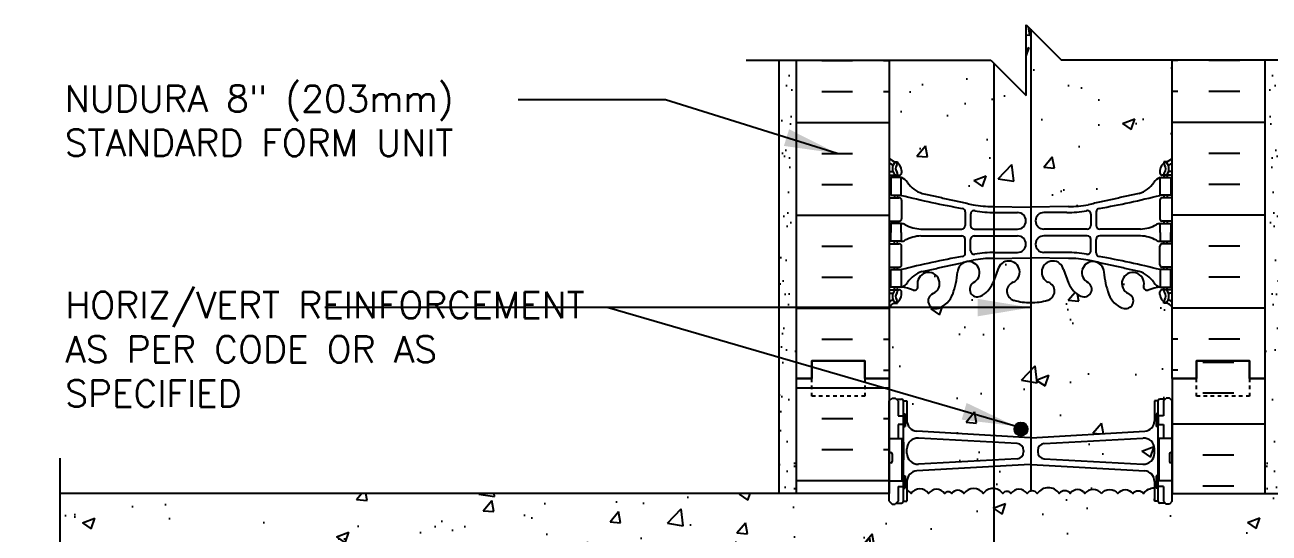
# Model space of a CAD drawing. Header units: inches. Extents: x 228.7 to 285.6, y 34.3 to 99.9.
# Drawn here: x 228.72 to 263.91, y 85.53 to 99.9 of the extents above; entities that cross this region are included whole.
import ezdxf

# ---------------------------------------------------------------- set-up
doc = ezdxf.new("R2010")
doc.units = ezdxf.units.IN
doc.header["$MEASUREMENT"] = 0
doc.linetypes.add('DASHED2', pattern=[0.375, 0.25, -0.125])
for name, color, linetype in [('HATCH', 12, 'Continuous'), ('line25', 2, 'Continuous'), ('LINE3', 3, 'Continuous'), ('LINE50', 5, 'Continuous'), ('LINE9', 9, 'Continuous'), ('TEXT', 4, 'Continuous'), ('Web_Edge', 9, 'Continuous')]:
    doc.layers.add(name, color=color, linetype=linetype)
doc.styles.add('DIM', font='romans.shx', dxfattribs={"width": 0.7})
doc.styles.add('ROMANS', font='romans.shx', dxfattribs={"height": 0.75})
doc.dimstyles.new('ext_8', dxfattribs={"dimscale": 8, "dimtxt": 0.09375, "dimasz": 0.09375, "dimexe": 0.09375, "dimexo": 0.0625, "dimgap": 0.0625, "dimtad": 1, "dimdec": 1, "dimzin": 3, "dimdsep": 46, "dimlunit": 4, "dimtxsty": 'DIM', "dimcen": 0.09, "dimdle": 0.09375, "dimclrt": 4, "dimadec": 0, "dimazin": 0, "dimtfac": 1, "dimtdec": 1, "dimtmove": 2, "dimatfit": 3, "dimfxl": 1, "dimfrac": 2, "dimtolj": 1, "dimtzin": 0, "dimarcsym": 0})
pattern_1 = [(50, (0, 0), (3.5863, -0.31376), [0.375, -4.125]), (355, (0, 0), (-0.693757, 3.76096), [0.3, -3.3]), (100.4514, (0.299, -0.026), (2.892544, 3.4472), [0.3187, -3.50571]), (46.1842, (0, 1), (5.336207, -0.827596), [0.5625, -6.1875]), (96.6356, (0.4447, 0.931), (4.67331, 4.87059), [0.47805, -5.25857]), (351.1842, (0, 1), (4.67331, 4.87059), [0.45, -4.95]), (21, (0.5, 0.75), (2.984535, -2.013094), [0.375, -4.125]), (326, (0.5, 0.75), (1.216577, 3.62575), [0.3, -3.3]), (71.4514, (0.7487, 0.5822), (4.20111, 1.612656), [0.3187, -3.50571]), (37.5, (0, 0), (0.0607993, 1.664469), [0, -3.26, 0, -3.35, 0, -3.3125]), (7.5, (0, 0), (1.315348, 1.972059), [0, -1.91, 0, -3.185, 0, -1.2625]), (327.5, (-1.115, 0), (2.669112, -0.1127744), [0, -1.25, 0, -3.9, 0, -5.175]), (317.5, (-1.615, 0), (2.91593, 0.500525), [0, -1.625, 0, -2.59, 0, -3.675])]

msp = doc.modelspace()

# ---------------------------------------------------------------- hatches: boundary and pattern name
at = {"layer": 'HATCH'}
h = msp.add_hatch(dxfattribs=at)
h.set_pattern_fill('AR-CONC', color=256, scale=0.5)
h.set_pattern_definition(pattern_1)
edge = h.paths.add_edge_path()
edge.add_line((261.164, 98.902), (258.039, 98.902))
edge.add_line((258.039, 98.902), (257.039, 99.902))
edge.add_line((257.039, 99.902), (257.039, 97.902))
edge.add_line((257.039, 97.902), (256.039, 98.902))
edge.add_line((256.039, 98.902), (253.164, 98.902))
edge.add_line((253.164, 98.902), (253.164, 96.129))
edge.add_arc((253.51, 96.49), 0.5, 226.2109, 246.4218)
edge.add_line((253.31, 96.032), (253.4, 96.032))
edge.add_line((253.4, 96.032), (253.4, 95.99))
edge.add_arc((253.26, 95.783), 0.25, 0, 55.9442, ccw=False)
edge.add_line((253.51, 95.783), (253.51, 95.715))
edge.add_arc((253.448, 95.715), 0.0625, -90, 0, ccw=False)
edge.add_line((253.448, 95.653), (253.4, 95.653))
edge.add_line((253.4, 95.653), (253.4, 95.583))
edge.add_line((253.4, 95.583), (253.505, 95.583))
edge.add_arc((253.383, 95.24), 0.364, 34.9775, 70.3387, ccw=False)
edge.add_arc((254.306, 95.851), 0.743, 212.7919, 253.8107)
edge.add_spline(control_points=[(254.099, 95.137), (255.536, 94.817)], knot_values=[0, 0, 1, 1], degree=1, periodic=0)
edge.add_arc((256.092, 97.749), 2.984, 259.2546, 270.0995)
edge.add_line((256.098, 94.765), (257.164, 94.749))
edge.add_line((257.164, 94.749), (258.231, 94.765))
edge.add_arc((258.236, 97.749), 2.984, 269.9005, 280.7454)
edge.add_spline(control_points=[(258.792, 94.817), (260.23, 95.137)], knot_values=[0, 0, 1, 1], degree=1, periodic=0)
edge.add_arc((260.022, 95.851), 0.743, 286.1893, 327.2081)
edge.add_arc((260.946, 95.24), 0.364, 109.6613, 145.0225, ccw=False)
edge.add_line((260.823, 95.583), (260.928, 95.583))
edge.add_line((260.928, 95.583), (260.928, 95.653))
edge.add_line((260.928, 95.653), (260.881, 95.653))
edge.add_arc((260.881, 95.715), 0.0625, 180, 270, ccw=False)
edge.add_line((260.818, 95.715), (260.818, 95.783))
edge.add_arc((261.068, 95.783), 0.25, 124.0558, 180, ccw=False)
edge.add_line((260.928, 95.99), (260.928, 96.032))
edge.add_line((260.928, 96.032), (261.018, 96.032))
edge.add_arc((260.818, 96.49), 0.5, 293.5782, 313.7891)
edge.add_line((261.164, 96.129), (261.164, 98.902))
h = msp.add_hatch(dxfattribs=at)
h.set_pattern_fill('AR-SAND', color=256, scale=0.5, style=0)
h.set_pattern_definition([(142.5, (448.2969, -55.7575), (0.0314967, 0.963412), [0, -0.76, 0, -0.85, 0, -0.8125]), (172.5, (448.2969, -55.7575), (-0.8848884, 1.411073), [0, -0.41, 0, -0.685, 0, -0.2625]), (212.5, (448.9119, -55.7575), (-1.557071, 0.0028295), [0, -0.25, 0, -0.9, 0, -1.175]), (222.5, (448.9119, -55.7575), (-1.503063, 0.438838), [0, -0.125, 0, -0.59, 0, -0.675])])
h.paths.add_polyline_path([(250.039, 98.902), (250.539, 98.902), (250.539, 89.902), (250.539, 86.652), (250.039, 86.652)])
h = msp.add_hatch(dxfattribs=at)
h.set_pattern_fill('AR-SAND', color=256, scale=0.5, style=0)
h.set_pattern_definition([(37.5, (66.0314, -55.7575), (-0.0314967, 0.963412), [0, -0.76, 0, -0.85, 0, -0.8125]), (7.5, (66.0314, -55.7575), (0.8848884, 1.411073), [0, -0.41, 0, -0.685, 0, -0.2625]), (327.5, (65.4164, -55.7575), (1.557071, 0.0028295), [0, -0.25, 0, -0.9, 0, -1.175]), (317.5, (65.4164, -55.7575), (1.503063, 0.438838), [0, -0.125, 0, -0.59, 0, -0.675])])
h.paths.add_polyline_path([(264.289, 98.902), (263.789, 98.902), (263.789, 89.902), (263.789, 86.652), (264.289, 86.652)])
h = msp.add_hatch(dxfattribs=at)
h.set_pattern_fill('AR-CONC', color=256, scale=0.5)
h.set_pattern_definition(pattern_1)
h.paths.add_polyline_path([(261.164, 82.652), (263.164, 84.652), (275.473, 84.652), (276.877, 83.662), (276.877, 80.902), (276.517, 80.902), (276.517, 79.402), (278.767, 79.402), (281.017, 79.402), (281.017, 80.902), (280.65, 80.902), (280.657, 80.91), (280.657, 83.662), (282.061, 84.652), (284.607, 84.652), (284.607, 86.652), (261.164, 86.652), (261.164, 86.431), (261.084, 86.351), (260.994, 86.351), (260.964, 86.381), (260.814, 86.381, -0.414214), (260.764, 86.431), (260.664, 86.431), (260.664, 86.813, 0.246002), (260.356, 86.652, 0.520567), (260.05, 86.652, 0.520567), (259.63, 86.652, 0.48966), (259.164, 86.652, 0.48966), (258.698, 86.652, 0.520567), (258.278, 86.652, 0.520567), (257.973, 86.652, 0.520567), (257.351, 86.652, 0.520567), (257.06, 86.652, 0.520567), (256.605, 86.652, 0.520567), (256.377, 86.652, 0.520567), (255.822, 86.652, 0.520567), (255.276, 86.652, 0.520567), (254.93, 86.652, 0.520567), (254.73, 86.652, 0.520567), (254.275, 86.652, 0.520567), (253.784, 86.652, 0.174031), (253.664, 86.737), (253.664, 86.431), (253.564, 86.431, -0.414214), (253.514, 86.381), (253.364, 86.381), (253.334, 86.351), (253.244, 86.351), (253.164, 86.431), (253.164, 86.652), (229.722, 86.652), (229.722, 84.652), (232.267, 84.652), (233.671, 83.662), (233.671, 80.902), (233.311, 80.902), (233.311, 79.402), (235.561, 79.402), (237.811, 79.402), (237.811, 80.902), (237.451, 80.902), (237.451, 83.662), (238.855, 84.652), (251.164, 84.652), (253.164, 82.652), (253.164, 77.159, -0.540212), (253.429, 77.157, -0.520567), (253.784, 77.157, -0.520567), (254.275, 77.157, -0.520567), (254.73, 77.157, -0.520567), (254.93, 77.157, -0.520567), (255.276, 77.157, -0.520567), (255.822, 77.157, -0.520567), (256.377, 77.157, -0.520567), (256.605, 77.157, -0.520567), (257.06, 77.157, -0.520567), (257.351, 77.157, -0.520567), (257.973, 77.157, -0.520567), (258.278, 77.157, -0.520567), (258.698, 77.157, -0.48966), (259.164, 77.157, -0.48966), (259.63, 77.157, -0.520567), (260.05, 77.157, -0.520567), (260.356, 77.157, -0.520567), (260.977, 77.157, -0.715411), (261.164, 77.152)])
edge = h.paths.add_edge_path()
edge.add_arc((260.818, 65.315), 0.5, 46.2109, 66.4218)
edge.add_line((261.018, 65.773), (260.928, 65.773))
edge.add_line((260.928, 65.773), (260.928, 65.815))
edge.add_arc((261.068, 66.022), 0.25, 180, 235.9442, ccw=False)
edge.add_line((260.818, 66.022), (260.818, 66.089))
edge.add_arc((260.881, 66.089), 0.0625, 90, 180, ccw=False)
edge.add_line((260.881, 66.152), (260.928, 66.152))
edge.add_line((260.928, 66.152), (260.928, 66.222))
edge.add_line((260.928, 66.222), (260.823, 66.222))
edge.add_arc((260.946, 66.564), 0.364, 212.0424, 250.3387, ccw=False)
edge.add_arc((260.022, 65.953), 0.743, 34.228, 73.8107)
edge.add_spline(control_points=[(260.23, 66.667), (258.792, 66.988)], knot_values=[0, 0, 1, 1], degree=1, periodic=0)
edge.add_arc((258.236, 64.056), 2.984, 79.2546, 90.0995)
edge.add_line((258.231, 67.04), (257.164, 67.056))
edge.add_line((257.164, 67.056), (256.098, 67.04))
edge.add_arc((256.092, 64.056), 2.984, 89.9005, 100.7454)
edge.add_spline(control_points=[(255.536, 66.988), (254.099, 66.667)], knot_values=[0, 0, 1, 1], degree=1, periodic=0)
edge.add_arc((254.306, 65.953), 0.743, 106.1893, 145.772)
edge.add_arc((253.383, 66.564), 0.364, 289.6613, 327.9576, ccw=False)
edge.add_line((253.505, 66.222), (253.4, 66.222))
edge.add_line((253.4, 66.222), (253.4, 66.152))
edge.add_line((253.4, 66.152), (253.448, 66.152))
edge.add_arc((253.448, 66.089), 0.0625, 0, 90, ccw=False)
edge.add_line((253.51, 66.089), (253.51, 66.022))
edge.add_arc((253.26, 66.022), 0.25, 304.0558, 360, ccw=False)
edge.add_line((253.4, 65.815), (253.4, 65.773))
edge.add_line((253.4, 65.773), (253.31, 65.773))
edge.add_arc((253.51, 65.315), 0.5, 113.5782, 133.7891)
edge.add_line((253.164, 65.676), (253.164, 62.902))
edge.add_line((253.164, 62.902), (256.367, 62.902))
edge.add_line((256.367, 62.902), (257.367, 61.902))
edge.add_line((257.367, 61.902), (257.367, 63.902))
edge.add_line((257.367, 63.902), (258.367, 62.902))
edge.add_line((258.367, 62.902), (261.164, 62.902))
edge.add_line((261.164, 62.902), (261.164, 65.676))
h.paths.add_polyline_path([(256.781, 75.032), (253.989, 75.181, 0.438748), (253.664, 74.882), (253.664, 74.748, 0.438748), (253.989, 74.449), (256.781, 74.598, 0.390098), (256.964, 74.797), (256.964, 74.832, 0.390098)])
h.paths.add_polyline_path([(260.664, 74.882, 0.438748), (260.339, 75.181), (257.548, 75.032, 0.390098), (257.364, 74.832), (257.364, 74.797, 0.390098), (257.548, 74.598), (260.339, 74.449, 0.438748), (260.664, 74.748)])
h.paths.add_polyline_path([(260.664, 76.235), (260.764, 76.235, -0.327813), (260.799, 76.283), (260.799, 76.747), (261.164, 76.747), (261.164, 77.152, 0.715411), (260.977, 77.157, 0.520567), (260.356, 77.157, 0.520567), (260.05, 77.157, 0.520567), (259.63, 77.157, 0.48966), (259.164, 77.157, 0.48966), (258.698, 77.157, 0.520567), (258.278, 77.157, 0.520567), (257.973, 77.157, 0.520567), (257.351, 77.157, 0.520567), (257.06, 77.157, 0.520567), (256.605, 77.157, 0.520567), (256.377, 77.157, 0.520567), (255.822, 77.157, 0.520567), (255.276, 77.157, 0.520567), (254.93, 77.157, 0.520567), (254.73, 77.157, 0.520567), (254.275, 77.157, 0.520567), (253.784, 77.157, 0.520567), (253.429, 77.157, 0.540212), (253.164, 77.159), (253.164, 76.747), (253.529, 76.747), (253.529, 76.283, -0.327813), (253.564, 76.235), (253.664, 76.235), (253.664, 75.674, 0.390098), (253.939, 75.375), (257.148, 75.191, 0.020761), (257.164, 75.191, 0.020761), (257.181, 75.191), (260.389, 75.375, 0.390098), (260.664, 75.674)])
h.paths.add_polyline_path([(261.164, 73.395), (261.084, 73.315), (260.994, 73.315), (260.964, 73.345), (260.814, 73.345, -0.414214), (260.764, 73.395), (260.664, 73.395), (260.664, 73.956, 0.390098), (260.389, 74.255), (257.181, 74.438, 0.020761), (257.164, 74.439, 0.020761), (257.148, 74.438), (253.939, 74.255, 0.390098), (253.664, 73.956), (253.664, 73.395), (253.564, 73.395, -0.414214), (253.514, 73.345), (253.364, 73.345), (253.334, 73.315), (253.244, 73.315), (253.164, 73.395), (253.164, 71.902), (253.164, 69.868, 0.088416), (253.31, 69.771), (253.4, 69.771), (253.4, 69.729, -0.249069), (253.51, 69.522), (253.51, 69.454, -0.414214), (253.448, 69.392), (253.4, 69.392), (253.4, 69.322), (253.505, 69.322, 0.085348), (253.835, 69.397, -0.669601), (253.967, 69.277, 2.087231), (254.401, 69.502, -1), (254.564, 69.91, -0.21345), (254.957, 69.521, -0.068226), (255.092, 68.893, 1.753171), (255.543, 69.19, -0.940793), (255.747, 69.573, -0.173075), (256.093, 69.206), (256.235, 68.82, 1.612474), (256.667, 69.179, -0.734872), (256.69, 69.69, -0.068475), (257.164, 69.752, -0.068475), (257.638, 69.69, -0.734872), (257.661, 69.179, 1.612474), (258.093, 68.82), (258.236, 69.206, -0.173075), (258.581, 69.573, -0.940793), (258.785, 69.19, 1.753171), (259.236, 68.893, -0.068226), (259.372, 69.521, -0.21345), (259.764, 69.91, -1), (259.927, 69.502, 2.087231), (260.361, 69.277, -0.669601), (260.494, 69.397, 0.085348), (260.823, 69.322), (260.928, 69.322), (260.928, 69.392), (260.881, 69.392, -0.414214), (260.818, 69.454), (260.818, 69.522, -0.249069), (260.928, 69.729), (260.928, 69.771), (261.018, 69.771, 0.088416), (261.164, 69.868), (261.164, 71.902)])
h.paths.add_polyline_path([(260.389, 87.291), (257.181, 87.475, 0.020761), (257.164, 87.475, 0.020761), (257.148, 87.475), (253.939, 87.291, 0.390098), (253.664, 86.992), (253.664, 86.737, -0.174031), (253.784, 86.652, -0.520567), (254.275, 86.652, -0.520567), (254.73, 86.652, -0.520567), (254.93, 86.652, -0.520567), (255.276, 86.652, -0.520567), (255.822, 86.652, -0.520567), (256.377, 86.652, -0.520567), (256.605, 86.652, -0.520567), (257.06, 86.652, -0.520567), (257.351, 86.652, -0.520567), (257.973, 86.652, -0.520567), (258.278, 86.652, -0.520567), (258.698, 86.652, -0.48966), (259.164, 86.652, -0.48966), (259.63, 86.652, -0.520567), (260.05, 86.652, -0.520567), (260.356, 86.652, -0.246002), (260.664, 86.813), (260.664, 86.992, 0.390098)])
h.paths.add_polyline_path([(256.964, 87.833), (256.964, 87.868, 0.390098), (256.781, 88.068), (253.989, 88.217, 0.438748), (253.664, 87.918), (253.664, 87.784, 0.438748), (253.989, 87.485), (256.781, 87.634, 0.390098)])
h.paths.add_polyline_path([(260.664, 87.784), (260.664, 87.918, 0.438748), (260.339, 88.217), (257.548, 88.068, 0.390098), (257.364, 87.868), (257.364, 87.833, 0.390098), (257.548, 87.634), (260.339, 87.485, 0.438748)])
h.paths.add_polyline_path([(261.164, 91.937, 0.088416), (261.018, 92.034), (260.928, 92.034), (260.928, 92.076, -0.249069), (260.818, 92.283), (260.818, 92.35, -0.414214), (260.881, 92.413), (260.928, 92.413), (260.928, 92.483), (260.823, 92.483, 0.087457), (260.486, 92.404, -0.638777), (260.361, 92.528, 2.087231), (259.927, 92.303, -1), (259.764, 91.894, -0.21345), (259.372, 92.283, -0.068226), (259.236, 92.911, 1.753171), (258.785, 92.615, -0.940793), (258.581, 92.231, -0.173075), (258.236, 92.598), (258.093, 92.985, 1.612474), (257.661, 92.625, -0.734872), (257.638, 92.114, -0.068475), (257.164, 92.052, -0.068475), (256.69, 92.114, -0.734872), (256.667, 92.625, 1.612474), (256.235, 92.985), (256.093, 92.598, -0.173075), (255.747, 92.231, -0.940793), (255.543, 92.615, 1.753171), (255.092, 92.911, -0.068226), (254.957, 92.283, -0.21345), (254.564, 91.894, -1), (254.401, 92.303, 2.087231), (253.967, 92.528, -0.638777), (253.842, 92.404, 0.087457), (253.505, 92.483), (253.4, 92.483), (253.4, 92.413), (253.448, 92.413, -0.414214), (253.51, 92.35), (253.51, 92.283, -0.249069), (253.4, 92.076), (253.4, 92.034), (253.31, 92.034, 0.088416), (253.164, 91.937), (253.164, 89.902), (253.164, 89.271), (253.244, 89.351), (253.334, 89.351), (253.364, 89.321), (253.514, 89.321, -0.414214), (253.564, 89.271), (253.664, 89.271), (253.664, 88.71, 0.390098), (253.939, 88.411), (257.148, 88.227, 0.020761), (257.164, 88.227, 0.020761), (257.181, 88.227), (260.389, 88.411, 0.390098), (260.664, 88.71), (260.664, 89.271), (260.764, 89.271, -0.414214), (260.814, 89.321), (260.964, 89.321), (260.994, 89.351), (261.084, 89.351), (261.164, 89.271), (261.164, 89.902)])
h = msp.add_hatch(dxfattribs=at)
h.set_pattern_fill('INSUL', color=256, scale=7, style=0)
h.set_pattern_definition([(0, (-2672.9974, -325.1072), (0, 2.625), []), (0, (-2672.9974, -324.2322), (0, 2.625), [0.875, -0.875]), (0, (-2672.9974, -323.3572), (0, 2.625), [0.875, -0.875])])
h.paths.add_polyline_path([(250.539, 86.652), (253.164, 86.652), (253.164, 89.902), (252.477, 89.902), (252.477, 90.402), (250.977, 90.402), (250.977, 89.902), (250.539, 89.902)])
h.paths.add_polyline_path([(253.164, 77.152), (250.539, 77.152), (250.539, 71.902), (250.977, 71.902), (250.977, 72.402), (252.477, 72.402), (252.477, 71.902), (253.164, 71.902)])
h = msp.add_hatch(dxfattribs=at)
h.set_pattern_fill('INSUL', color=256, scale=7, style=0)
h.set_pattern_definition([(0, (66.0314, -55.7575), (0, 2.625), []), (0, (66.0314, -54.8825), (0, 2.625), [0.875, -0.875]), (0, (66.0314, -54.0075), (0, 2.625), [0.875, -0.875])])
h.paths.add_polyline_path([(263.789, 89.902), (263.352, 89.902), (263.352, 90.402), (261.852, 90.402), (261.852, 89.902), (261.164, 89.902), (261.164, 86.652), (263.789, 86.652)])
h.paths.add_polyline_path([(263.789, 77.152), (261.164, 77.152), (261.164, 71.902), (261.852, 71.902), (261.852, 72.402), (263.352, 72.402), (263.352, 71.902), (263.789, 71.902)])
at = {"layer": 'LINE3'}
msp.add_hatch(color=256, dxfattribs=at).paths.add_polyline_path([(257.077, 88.474, 1), (256.702, 88.474, 1)])

# ---------------------------------------------------------------- linework, layer by layer
at = {"layer": 'HATCH'}
for p, q in [((251.253, 98.893), (252.128, 98.893)), ((253.003, 98.893), (253.164, 98.893)), ((261.326, 98.893), (261.164, 98.893)), ((263.076, 98.893), (262.201, 98.893)), ((251.253, 98.018), (252.128, 98.018)), ((253.003, 98.018), (253.164, 98.018)), ((261.326, 98.018), (261.164, 98.018)), ((263.076, 98.018), (262.201, 98.018)), ((250.539, 97.143), (253.164, 97.143)), ((263.789, 97.143), (261.164, 97.143)), ((251.253, 96.268), (252.128, 96.268)), ((263.076, 96.268), (262.201, 96.268)), ((251.253, 95.393), (252.128, 95.393)), ((263.076, 95.393), (262.201, 95.393)), ((250.539, 94.518), (253.164, 94.518)), ((263.789, 94.518), (261.164, 94.518)), ((251.253, 93.643), (252.128, 93.643)), ((263.076, 93.643), (262.201, 93.643)), ((251.253, 92.768), (252.128, 92.768)), ((263.076, 92.768), (262.201, 92.768)), ((250.539, 91.893), (253.164, 91.893)), ((263.789, 91.893), (261.164, 91.893)), ((251.253, 91.018), (252.128, 91.018)), ((253.003, 91.018), (253.164, 91.018)), ((261.326, 91.018), (261.164, 91.018)), ((263.076, 91.018), (262.201, 91.018)), ((253.003, 90.143), (253.164, 90.143)), ((261.326, 90.143), (261.164, 90.143))]:
    msp.add_line(p, q, dxfattribs=at)
for points in [[(259.164, 86.652, 0.48966), (258.698, 86.652, 0.520567), (258.278, 86.652, 0.520567), (257.973, 86.652, 0.520567), (257.351, 86.652, 0.520567), (257.06, 86.652, 0.520567), (256.605, 86.652, 0.520567), (256.377, 86.652, 0.520567), (255.822, 86.652, 0.520567), (255.276, 86.652, 0.520567), (254.93, 86.652, 0.520567), (254.73, 86.652, 0.520567), (254.275, 86.652, 0.520567), (253.784, 86.652, 0.174031), (253.664, 86.737, 0.206397)], [(259.164, 86.652, -0.48966), (259.63, 86.652, -0.520567), (260.05, 86.652, -0.520567), (260.356, 86.652, -0.246002), (260.664, 86.813, -0.224697)]]:
    msp.add_lwpolyline(points, format="xyb", dxfattribs=at)
at = {"layer": 'line25'}
for p, q in [((253.164, 98.902), (253.164, 89.902)), ((261.164, 89.902), (261.164, 98.902)), ((253.164, 89.902), (253.164, 86.652)), ((261.164, 89.902), (261.164, 86.652)), ((253.164, 88.207), (253.529, 88.207)), ((253.529, 87.007), (253.529, 88.207)), ((261.164, 88.207), (260.799, 88.207)), ((260.799, 87.007), (260.799, 88.207)), ((253.164, 87.007), (253.529, 87.007)), ((261.164, 87.007), (260.799, 87.007)), ((253.164, 86.652), (229.722, 86.652)), ((261.164, 86.652), (284.607, 86.652))]:
    msp.add_line(p, q, dxfattribs=at)
at = {"layer": 'LINE3'}
for p, q in [((257.164, 99.777), (257.164, 86.723)), ((256.121, 98.82), (256.121, 62.902))]:
    msp.add_line(p, q, dxfattribs=at)
msp.add_circle((256.889, 88.474), 0.188, dxfattribs=at)
at = {"layer": 'LINE50'}
for p, q in [((250.539, 89.902), (250.539, 98.902)), ((263.789, 89.902), (263.789, 98.902)), ((250.539, 86.652), (250.539, 89.902)), ((263.789, 86.652), (263.789, 89.902))]:
    msp.add_line(p, q, dxfattribs=at)
for points in [[(250.539, 89.902), (250.977, 89.902), (250.977, 90.402), (252.477, 90.402), (252.477, 89.902), (253.164, 89.902)], [(253.164, 89.902), (252.477, 89.902), (252.477, 90.402), (250.977, 90.402), (250.977, 89.902), (250.539, 89.902)], [(263.789, 89.902), (263.352, 89.902), (263.352, 90.402), (261.852, 90.402), (261.852, 89.902), (261.164, 89.902)], [(261.164, 89.902), (261.852, 89.902), (261.852, 90.402), (263.352, 90.402), (263.352, 89.902), (263.789, 89.902)]]:
    msp.add_lwpolyline(points, dxfattribs=at)
at = {"layer": 'LINE9'}
for p, q in [((257.039, 97.902), (257.039, 99.902)), ((257.039, 99.902), (258.039, 98.902)), ((249.12, 98.902), (256.039, 98.902)), ((250.039, 98.902), (250.039, 86.652)), ((256.039, 98.902), (257.039, 97.902)), ((264.958, 98.902), (258.039, 98.902)), ((253.164, 89.271), (253.244, 89.351)), ((253.164, 86.431), (253.164, 89.271)), ((253.244, 89.351), (253.334, 89.351)), ((253.414, 89.271), (253.334, 89.351)), ((253.364, 89.321), (253.514, 89.321)), ((253.414, 89.321), (253.514, 89.321)), ((253.414, 89.271), (253.414, 88.851)), ((253.564, 89.271), (253.664, 89.271)), ((253.564, 86.431), (253.564, 89.271)), ((253.564, 89.251), (253.564, 89.251)), ((253.664, 89.271), (253.664, 88.71)), ((260.664, 89.271), (260.664, 88.71)), ((260.764, 89.271), (260.664, 89.271)), ((260.764, 86.431), (260.764, 89.271)), ((260.764, 89.251), (260.764, 89.251)), ((260.914, 89.321), (260.814, 89.321)), ((260.964, 89.321), (260.814, 89.321)), ((260.914, 89.271), (260.994, 89.351)), ((260.914, 89.271), (260.914, 88.851)), ((261.084, 89.351), (260.994, 89.351)), ((261.164, 89.271), (261.084, 89.351)), ((261.164, 86.431), (261.164, 89.271)), ((253.564, 88.901), (253.614, 88.901)), ((253.614, 88.901), (253.614, 88.551)), ((260.764, 88.901), (260.714, 88.901)), ((260.714, 88.901), (260.714, 88.551)), ((253.414, 88.601), (253.414, 88.207)), ((253.564, 88.551), (253.614, 88.551)), ((257.148, 88.227), (253.939, 88.411)), ((257.181, 88.227), (260.389, 88.411)), ((260.764, 88.551), (260.714, 88.551)), ((260.914, 88.601), (260.914, 88.207)), ((256.781, 88.068), (253.989, 88.217)), ((257.548, 88.068), (260.339, 88.217)), ((253.164, 87.777), (253.164, 87.557)), ((253.164, 87.722), (253.164, 87.722)), ((253.164, 87.612), (253.164, 87.612)), ((253.204, 87.817), (253.204, 87.817)), ((253.244, 87.777), (253.244, 87.557)), ((253.664, 87.784), (253.664, 87.918)), ((256.781, 87.634), (253.989, 87.485)), ((256.964, 87.868), (256.964, 87.833)), ((257.364, 87.868), (257.364, 87.833)), ((257.548, 87.634), (260.339, 87.485)), ((260.664, 87.784), (260.664, 87.918)), ((261.084, 87.777), (261.084, 87.557)), ((261.084, 87.722), (261.084, 87.722)), ((261.084, 87.612), (261.084, 87.612)), ((261.124, 87.817), (261.124, 87.817)), ((261.164, 87.777), (261.164, 87.557)), ((253.204, 87.517), (253.204, 87.517)), ((257.148, 87.475), (253.939, 87.291)), ((257.181, 87.475), (260.389, 87.291)), ((261.124, 87.517), (261.124, 87.517)), ((253.564, 87.151), (253.614, 87.151)), ((253.614, 87.151), (253.614, 86.801)), ((253.664, 86.992), (253.664, 86.431)), ((260.664, 86.992), (260.664, 86.431)), ((260.714, 87.151), (260.714, 86.801)), ((260.764, 87.151), (260.714, 87.151)), ((253.414, 86.851), (253.414, 86.431)), ((253.564, 86.801), (253.614, 86.801)), ((260.764, 86.801), (260.714, 86.801)), ((260.914, 86.851), (260.914, 86.431)), ((253.164, 86.431), (253.244, 86.351)), ((253.244, 86.351), (253.334, 86.351)), ((253.414, 86.431), (253.334, 86.351)), ((253.364, 86.381), (253.514, 86.381)), ((253.414, 86.381), (253.514, 86.381)), ((253.564, 86.431), (253.664, 86.431)), ((260.764, 86.431), (260.664, 86.431)), ((260.964, 86.381), (260.814, 86.381)), ((260.914, 86.381), (260.814, 86.381)), ((260.914, 86.431), (260.994, 86.351)), ((261.084, 86.351), (260.994, 86.351)), ((261.164, 86.431), (261.084, 86.351))]:
    msp.add_line(p, q, dxfattribs=at)
at = {"layer": 'LINE9', "linetype": 'DASHED2', "ltscale": 0.15}
for points in [[(252.477, 89.902), (252.477, 89.902), (252.477, 89.402), (250.977, 89.402), (250.977, 89.902), (250.977, 89.902)], [(263.352, 89.902), (263.352, 89.902), (263.352, 89.402), (261.852, 89.402), (261.852, 89.902), (261.852, 89.902)]]:
    msp.add_lwpolyline(points, dxfattribs=at)
at = {"layer": 'LINE9'}
for points in [[(253.414, 88.851), (253.564, 88.851), (253.564, 88.601), (253.414, 88.601)], [(260.914, 88.851), (260.764, 88.851), (260.764, 88.601), (260.914, 88.601)], [(253.529, 88.101), (253.564, 88.101), (253.564, 87.601), (253.529, 87.601)], [(260.799, 88.101), (260.764, 88.101), (260.764, 87.601), (260.799, 87.601)], [(229.722, 76.152), (229.722, 80.902), (230.722, 81.902), (228.722, 81.902), (229.722, 82.902), (229.722, 87.652)], [(253.414, 86.851), (253.564, 86.851), (253.564, 87.101), (253.529, 87.101)], [(260.914, 86.851), (260.764, 86.851), (260.764, 87.101), (260.799, 87.101)]]:
    msp.add_lwpolyline(points, dxfattribs=at)
for centre, radius, start, end in [((253.514, 89.271), 0.05, 0, 90), ((260.814, 89.271), 0.05, 90, 180), ((253.964, 88.71), 0.3, 180, 265.2426), ((260.364, 88.71), 0.3, 274.7574, 0), ((253.964, 87.918), 0.3, 85.2426, 180), ((256.764, 87.868), 0.2, 0, 85.2426), ((257.164, 88.427), 0.2, 265.2426, 270), ((257.164, 88.427), 0.2, 270, 274.7574), ((257.564, 87.868), 0.2, 94.7574, 180), ((260.364, 87.918), 0.3, 0, 94.7574), ((253.204, 87.777), 0.04, 90, 180), ((253.204, 87.777), 0.04, 0, 90), ((253.964, 87.784), 0.3, 180, 274.7574), ((256.764, 87.833), 0.2, 274.7574, 0), ((257.564, 87.833), 0.2, 180, 265.2426), ((260.364, 87.784), 0.3, 265.2426, 0), ((261.124, 87.777), 0.04, 90, 180), ((261.124, 87.777), 0.04, 0, 90), ((253.204, 87.557), 0.04, 180, 270), ((253.204, 87.557), 0.04, 270, 0), ((253.964, 86.992), 0.3, 94.7574, 180), ((257.164, 87.275), 0.2, 90, 94.7574), ((257.164, 87.275), 0.2, 85.2426, 90), ((260.364, 86.992), 0.3, 0, 85.2426), ((261.124, 87.557), 0.04, 180, 270), ((261.124, 87.557), 0.04, 270, 0), ((253.514, 86.431), 0.05, 270, 0), ((260.814, 86.431), 0.05, 180, 270)]:
    msp.add_arc(centre, radius, start, end, dxfattribs=at)
at = {"layer": 'Web_Edge'}
for p, q in [((253.164, 95.753), (253.242, 95.753)), ((253.31, 96.032), (253.4, 96.032)), ((253.4, 96.032), (253.4, 95.99)), ((253.51, 95.783), (253.51, 95.715)), ((260.818, 95.783), (260.818, 95.715)), ((261.018, 96.032), (260.928, 96.032)), ((260.928, 96.032), (260.928, 95.99)), ((261.164, 95.753), (261.086, 95.753)), ((253.164, 95.653), (253.448, 95.653)), ((253.31, 95.653), (253.31, 95.583)), ((253.4, 95.653), (253.4, 95.583)), ((261.164, 95.653), (260.881, 95.653)), ((260.928, 95.653), (260.928, 95.583)), ((261.018, 95.653), (261.018, 95.583)), ((253.164, 95.013), (253.448, 95.013)), ((253.31, 95.083), (253.31, 95.013)), ((253.4, 95.083), (253.4, 95.013)), ((261.164, 95.013), (260.881, 95.013)), ((260.928, 95.083), (260.928, 95.013)), ((261.018, 95.083), (261.018, 95.013)), ((253.51, 94.95), (253.51, 94.415)), ((256.098, 94.765), (257.164, 94.749)), ((258.231, 94.765), (257.164, 94.749)), ((260.818, 94.95), (260.818, 94.415)), ((253.164, 94.353), (253.448, 94.353)), ((253.31, 94.353), (253.31, 94.283)), ((253.4, 94.353), (253.4, 94.283)), ((255.312, 94.613), (255.312, 94.228)), ((255.465, 94.551), (255.465, 94.228)), ((256.145, 94.597), (256.792, 94.597)), ((258.183, 94.597), (257.537, 94.597)), ((258.864, 94.551), (258.864, 94.228)), ((259.016, 94.613), (259.016, 94.228)), ((261.164, 94.353), (260.881, 94.353)), ((260.928, 94.353), (260.928, 94.283)), ((261.018, 94.353), (261.018, 94.283)), ((254.058, 94.127), (255.212, 94.128)), ((255.565, 94.128), (256.792, 94.128)), ((258.764, 94.128), (257.537, 94.128)), ((260.27, 94.127), (259.116, 94.128)), ((253.164, 93.713), (253.448, 93.713)), ((253.31, 93.713), (253.31, 93.783)), ((253.4, 93.713), (253.4, 93.783)), ((253.51, 93.115), (253.51, 93.65)), ((254.058, 93.938), (255.212, 93.938)), ((255.312, 93.453), (255.312, 93.838)), ((255.465, 93.515), (255.465, 93.838)), ((255.565, 93.938), (256.792, 93.938)), ((258.764, 93.938), (257.537, 93.938)), ((258.864, 93.515), (258.864, 93.838)), ((259.016, 93.453), (259.016, 93.838)), ((260.27, 93.938), (259.116, 93.938)), ((260.818, 93.115), (260.818, 93.65)), ((261.164, 93.713), (260.881, 93.713)), ((260.928, 93.713), (260.928, 93.783)), ((261.018, 93.713), (261.018, 93.783)), ((256.098, 93.301), (257.164, 93.317)), ((256.145, 93.469), (256.792, 93.469)), ((258.231, 93.301), (257.164, 93.317)), ((258.183, 93.469), (257.537, 93.469)), ((253.164, 93.053), (253.448, 93.053)), ((253.31, 92.983), (253.31, 93.053)), ((253.4, 92.983), (253.4, 93.053)), ((256.235, 92.985), (256.093, 92.598)), ((258.093, 92.985), (258.236, 92.598)), ((261.164, 93.053), (260.881, 93.053)), ((260.928, 92.983), (260.928, 93.053)), ((261.018, 92.983), (261.018, 93.053)), ((253.164, 92.413), (253.448, 92.413)), ((253.164, 92.313), (253.242, 92.313)), ((253.31, 92.413), (253.31, 92.483)), ((253.4, 92.413), (253.4, 92.483)), ((253.51, 92.283), (253.51, 92.35)), ((260.818, 92.283), (260.818, 92.35)), ((261.164, 92.413), (260.881, 92.413)), ((260.928, 92.413), (260.928, 92.483)), ((261.018, 92.413), (261.018, 92.483)), ((261.164, 92.313), (261.086, 92.313)), ((253.31, 92.034), (253.4, 92.034)), ((253.4, 92.034), (253.4, 92.076)), ((260.928, 92.034), (260.928, 92.076)), ((261.018, 92.034), (260.928, 92.034))]:
    msp.add_line(p, q, dxfattribs=at)
for points in [[(253.205, 95.083), (253.505, 95.083), (253.505, 95.583), (253.205, 95.583)], [(261.123, 95.083), (260.823, 95.083), (260.823, 95.583), (261.123, 95.583)], [(253.205, 92.983), (253.505, 92.983), (253.505, 92.483), (253.205, 92.483)], [(261.123, 92.983), (260.823, 92.983), (260.823, 92.483), (261.123, 92.483)]]:
    msp.add_lwpolyline(points, close=True, dxfattribs=at)
for points in [[(253.505, 94.033), (253.505, 94.283), (253.205, 94.283), (253.205, 94.033)], [(253.505, 94.033), (253.505, 93.783), (253.205, 93.783), (253.205, 94.033)], [(260.823, 94.033), (260.823, 94.283), (261.123, 94.283), (261.123, 94.033)], [(260.823, 94.033), (260.823, 93.783), (261.123, 93.783), (261.123, 94.033)]]:
    msp.add_lwpolyline(points, dxfattribs=at)
for centre, radius, start, end in [((253.51, 96.49), 0.5, 226.2109, 250.5288), ((260.818, 96.49), 0.5, 289.4712, 313.7891), ((253.51, 96.49), 0.6, 234.7832, 245.0748), ((253.242, 95.772), 0.0196, 269.4032, 15.4901), ((253.504, 95.837), 0.25, 140.1145, 222.4609), ((253.248, 95.927), 0.021, 343.464, 63.9957), ((253.346, 95.968), 0.045, 321.448, 139.1879), ((253.353, 95.699), 0.045, 222.4609, 42.4609), ((253.26, 95.783), 0.25, 0, 70.5288), ((253.504, 95.837), 0.16, 140.0001, 222.4609), ((253.448, 95.715), 0.0625, 270, 0), ((261.068, 95.783), 0.25, 109.4712, 180), ((260.881, 95.715), 0.0625, 180, 270), ((260.976, 95.699), 0.045, 137.5391, 317.5391), ((260.982, 95.968), 0.045, 40.8121, 218.552), ((260.824, 95.837), 0.16, 317.5391, 39.9999), ((260.824, 95.837), 0.25, 317.5391, 39.8855), ((261.08, 95.927), 0.021, 116.0043, 196.536), ((261.086, 95.772), 0.0196, 164.5099, 270.5968), ((260.818, 96.49), 0.6, 294.9252, 305.2168), ((253.383, 95.24), 0.364, 34.9775, 70.3387), ((254.306, 95.851), 0.743, 212.7919, 253.8107), ((260.022, 95.851), 0.743, 286.1893, 327.2081), ((260.946, 95.24), 0.364, 109.6613, 145.0225), ((253.448, 94.95), 0.0625, 0, 90), ((260.314, 122.503), 28.253, 256.0552, 259.6343), ((254.015, 122.503), 28.253, 280.3657, 283.9448), ((260.881, 94.95), 0.0625, 90, 180), ((255.212, 94.613), 0.1, 360, 79.6343), ((255.565, 94.551), 0.1, 79.2546, 180), ((256.092, 97.749), 2.984, 259.2546, 270.0995), ((256.14, 97.581), 2.984, 259.2546, 270.0995), ((258.189, 97.581), 2.984, 269.9005, 280.7454), ((258.236, 97.749), 2.984, 269.9005, 280.7454), ((258.764, 94.551), 0.1, 0, 100.7454), ((259.116, 94.613), 0.1, 100.3657, 180), ((253.448, 94.415), 0.0625, 270, 0), ((256.792, 94.362), 0.234, 270, 90), ((257.537, 94.362), 0.234, 90, 270), ((260.881, 94.415), 0.0625, 180, 270), ((253.501, 94.064), 0.219, 60.4937, 88.92), ((254.143, 95.284), 1.16, 242.5844, 265.8032), ((255.212, 94.228), 0.1, 270.0388, 360), ((255.565, 94.228), 0.1, 180, 270), ((258.764, 94.228), 0.1, 270, 0), ((259.116, 94.228), 0.1, 180, 269.9612), ((260.186, 95.284), 1.16, 274.1968, 297.4156), ((260.827, 94.064), 0.219, 91.08, 119.5063), ((253.448, 93.65), 0.0625, 0, 90), ((253.501, 94.002), 0.219, 271.08, 299.5063), ((254.143, 92.782), 1.16, 94.1968, 117.4156), ((255.212, 93.838), 0.1, 0, 89.9612), ((255.565, 93.838), 0.1, 90, 180), ((256.792, 93.703), 0.234, 270, 90), ((257.537, 93.703), 0.234, 90, 270), ((258.764, 93.838), 0.1, 0, 90), ((259.116, 93.838), 0.1, 90.0388, 180), ((260.186, 92.782), 1.16, 62.5844, 85.8032), ((260.827, 94.002), 0.219, 240.4937, 268.92), ((260.881, 93.65), 0.0625, 90, 180), ((260.314, 65.562), 28.253, 100.3657, 103.9448), ((255.212, 93.453), 0.1, 280.3657, 0), ((255.565, 93.515), 0.1, 180, 280.7454), ((256.092, 90.317), 2.984, 89.9005, 100.7454), ((256.14, 90.485), 2.984, 89.9005, 100.7454), ((258.189, 90.485), 2.984, 79.2546, 90.0995), ((258.236, 90.317), 2.984, 79.2546, 90.0995), ((258.764, 93.515), 0.1, 259.2546, 0), ((259.116, 93.453), 0.1, 180, 259.6343), ((254.015, 65.562), 28.253, 76.0552, 79.6343), ((253.448, 93.115), 0.0625, 270, 0), ((254.306, 92.214), 0.743, 106.1893, 147.2081), ((254.274, 92.59), 0.314, 293.8084, 191.4114), ((252.735, 93.092), 2.365, 339.9985, 355.6105), ((255.406, 92.896), 0.314, 296.0652, 177.2643), ((256.54, 92.912), 0.314, 293.8084, 166.5854), ((257.788, 92.912), 0.314, 13.4146, 246.1916), ((258.923, 92.896), 0.314, 2.7357, 243.9348), ((261.594, 93.092), 2.365, 184.3895, 200.0015), ((260.054, 92.59), 0.314, 348.5886, 246.1916), ((260.022, 92.214), 0.743, 32.7919, 73.8107), ((260.881, 93.115), 0.0625, 180, 270), ((253.383, 92.825), 0.364, 289.6613, 325.0225), ((255.657, 92.429), 0.217, 121.463, 294.4736), ((255.406, 92.899), 0.75, 297.0295, 336.3062), ((256.758, 92.373), 0.268, 109.9662, 255.2108), ((257.57, 92.373), 0.268, 284.7892, 70.0338), ((258.922, 92.899), 0.75, 203.6938, 242.9705), ((258.672, 92.429), 0.217, 245.5264, 58.537), ((260.946, 92.825), 0.364, 214.9775, 250.3387), ((253.242, 92.293), 0.0196, 344.5099, 90.5968), ((253.504, 92.228), 0.25, 137.5391, 219.8855), ((253.353, 92.367), 0.045, 317.5391, 137.5391), ((253.26, 92.283), 0.25, 289.4712, 360), ((253.504, 92.228), 0.16, 137.5391, 219.9999), ((253.448, 92.35), 0.0625, 360, 90), ((253.45, 91.487), 0.997, 66.8533, 86.8462), ((253.876, 92.495), 0.0968, 249.5669, 19.8449), ((254.483, 92.099), 0.22, 111.8037, 291.8037), ((254.325, 92.527), 0.677, 290.6803, 338.8761), ((260.003, 92.527), 0.677, 201.1239, 249.3197), ((259.846, 92.099), 0.22, 248.1963, 68.1963), ((260.452, 92.495), 0.0968, 160.1551, 290.4331), ((260.878, 91.487), 0.997, 93.1538, 113.1467), ((260.881, 92.35), 0.0625, 90, 180), ((261.068, 92.283), 0.25, 180, 250.5288), ((260.976, 92.367), 0.045, 42.4609, 222.4609), ((260.824, 92.228), 0.16, 320.0001, 42.4609), ((260.824, 92.228), 0.25, 320.1145, 42.4609), ((261.086, 92.293), 0.0196, 89.4032, 195.4901), ((253.51, 91.576), 0.6, 114.9252, 125.2168), ((253.51, 91.576), 0.5, 109.4712, 133.7891), ((253.248, 92.139), 0.021, 296.0043, 16.536), ((253.346, 92.097), 0.045, 220.8121, 38.552), ((257.153, 93.806), 1.754, 254.7082, 270.3771), ((257.176, 93.806), 1.754, 269.6229, 285.2918), ((260.982, 92.097), 0.045, 141.448, 319.1879), ((260.818, 91.576), 0.5, 46.2109, 70.5288), ((261.08, 92.139), 0.021, 163.464, 243.9957), ((260.818, 91.576), 0.6, 54.7832, 65.0748)]:
    msp.add_arc(centre, radius, start, end, dxfattribs=at)
for points in [[(254.099, 95.137), (255.536, 94.817)], [(260.23, 95.137), (258.792, 94.817)], [(254.099, 92.928), (255.536, 93.249)], [(260.23, 92.928), (258.792, 93.249)]]:
    msp.add_open_spline(points, degree=1, dxfattribs=at)

# ---------------------------------------------------------------- texts
at = {"layer": 'TEXT', "char_height": 0.75, "attachment_point": 4, "style": 'ROMANS'}
for s, insert, width in [('NUDURA 8" (203mm) STANDARD FORM UNIT', (229.848, 97.192), 13.9131), ('HORIZ/VERT REINFORCEMENT AS PER CODE OR AS SPECIFIED', (229.863, 90.73), 16.22436)]:
    msp.add_mtext(s, dxfattribs=dict(at, insert=insert, width=width))

# ---------------------------------------------------------------- leaders
at = {"layer": 'TEXT'}
for points, override in [([(251.69, 96.268), (246.838, 97.783), (242.672, 97.783)], {"dimasz": 0.1875, "dimtad": 0}), ([(257.164, 91.909), (237.202, 91.909)], {"dimasz": 0.1875, "dimtad": 0}), ([(256.722, 88.558), (245.189, 91.909)], {"dimasz": 0.1875, "dimgap": 0.0625, "dimtad": 0})]:
    msp.add_leader(points, dimstyle='ext_8', override=override, dxfattribs=at)

doc.saveas('drawing.dxf')
